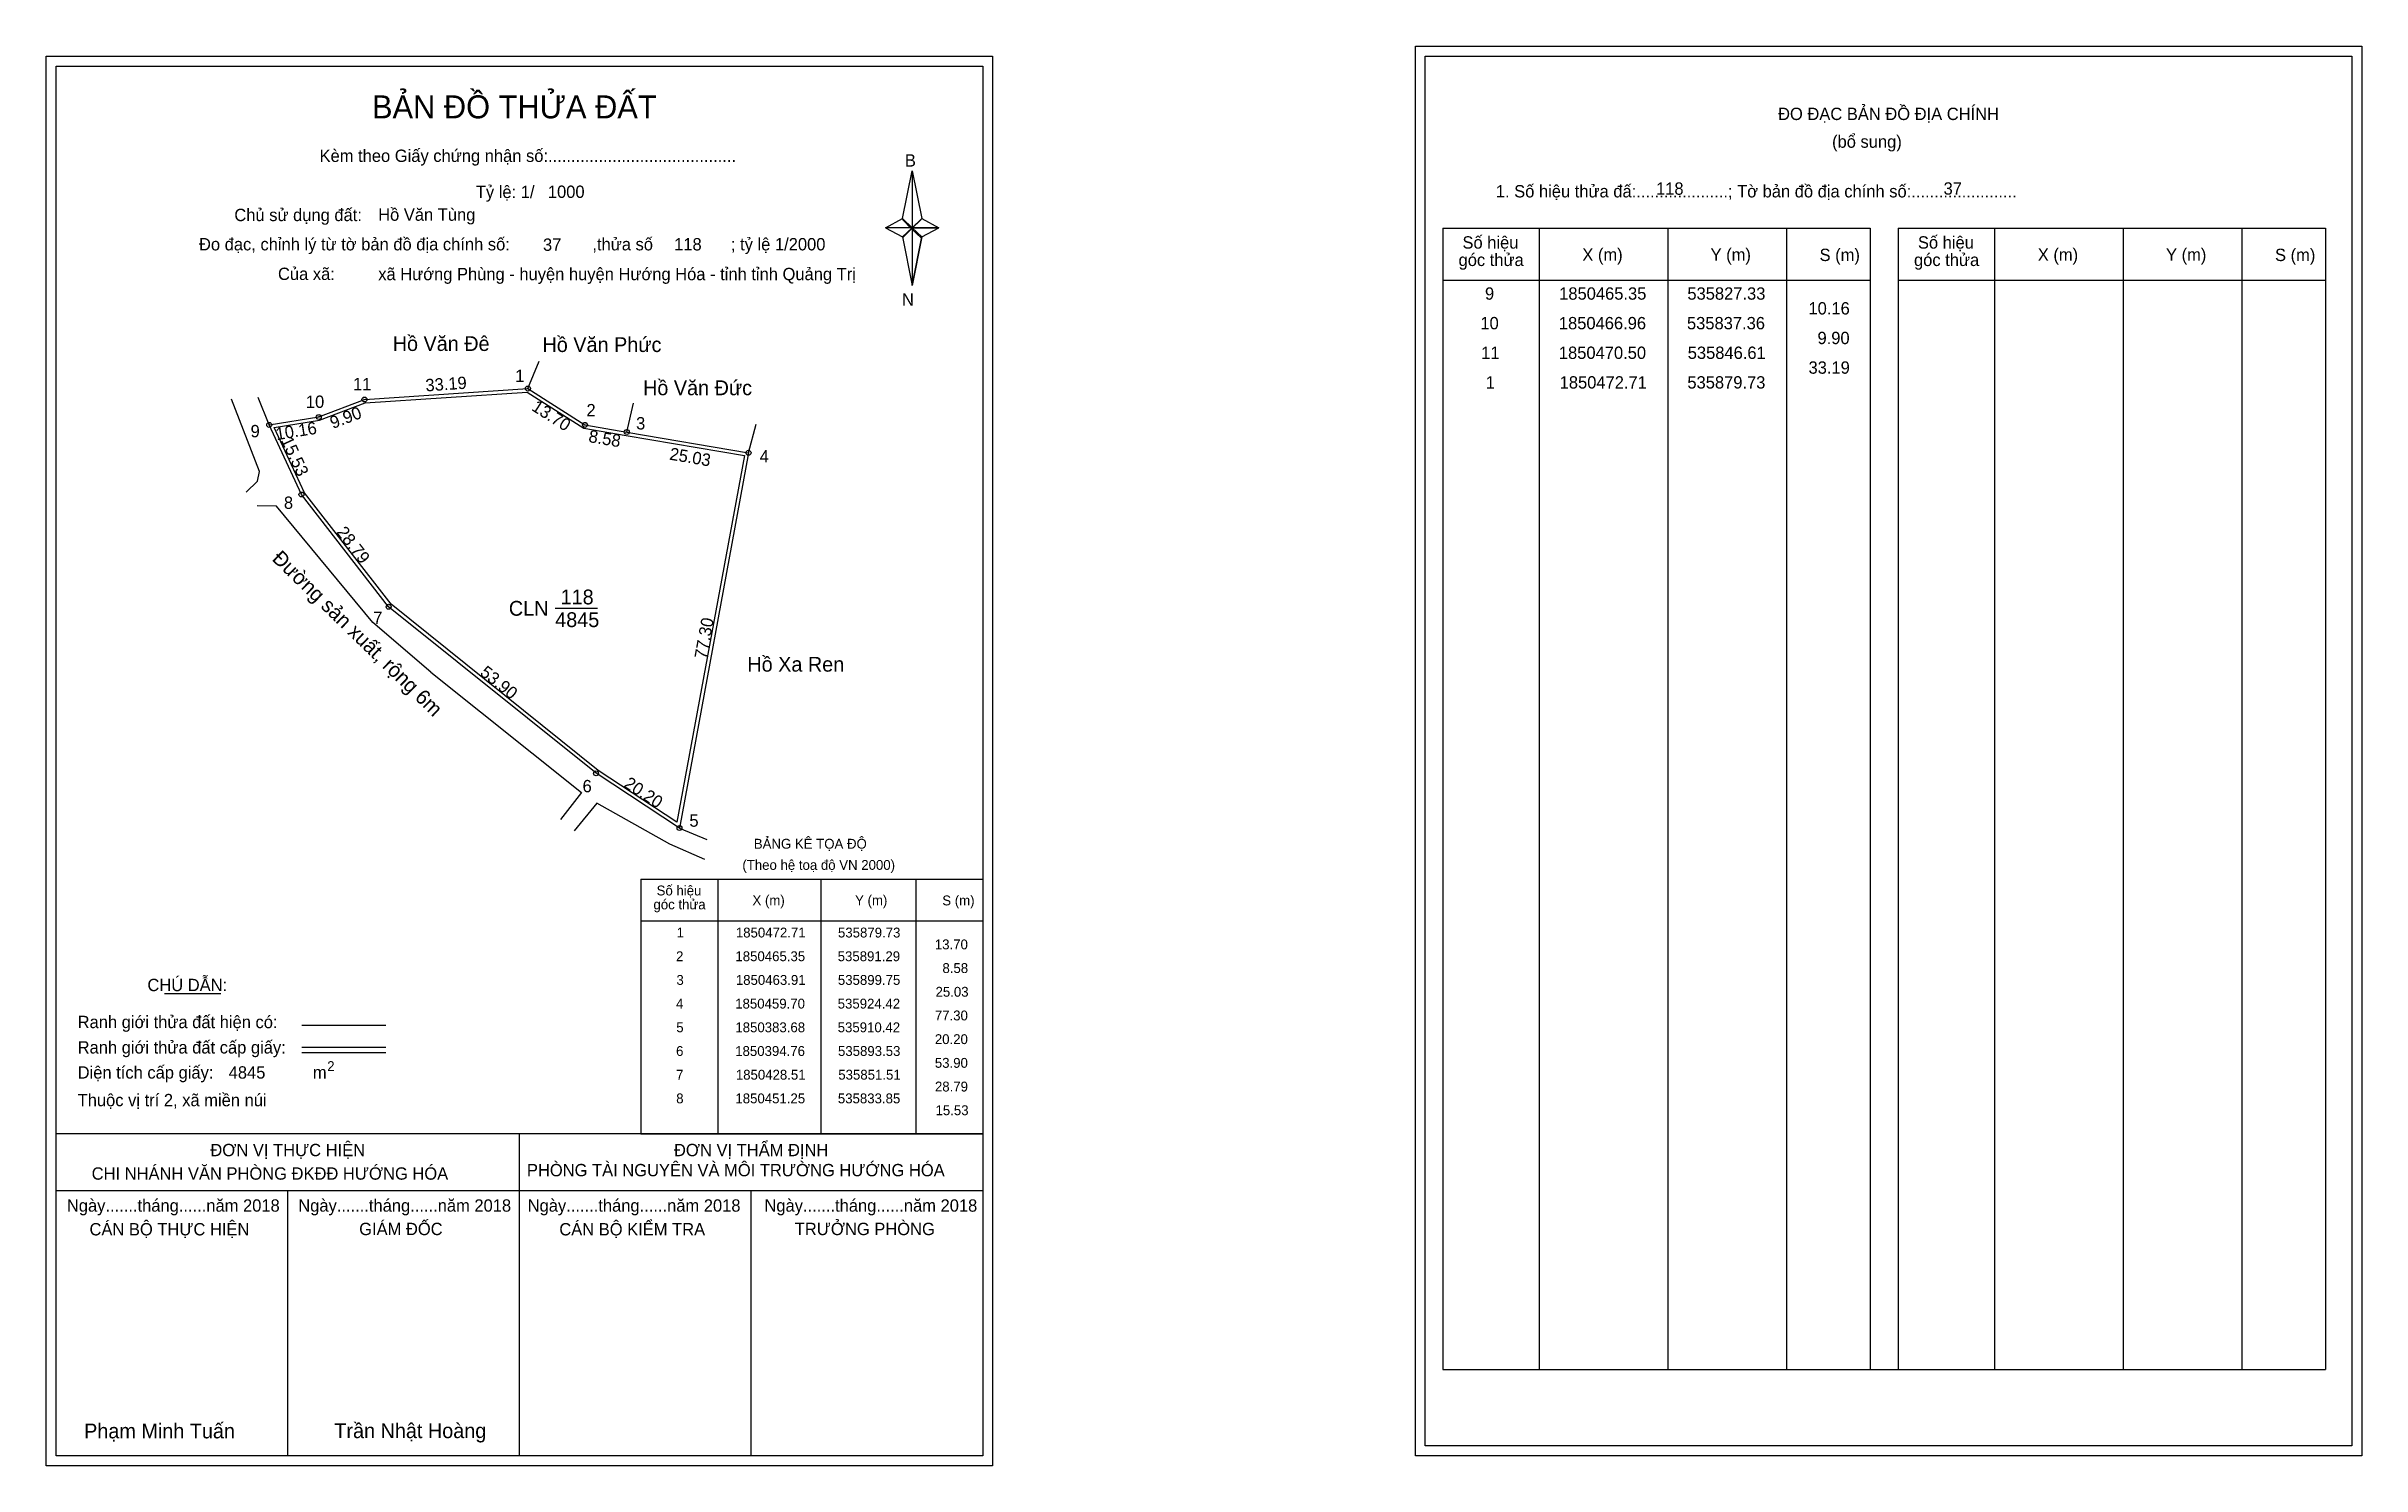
# Model space of a CAD drawing. Extents: x 535782 to 536251, y 1850254 to 1850542.
import ezdxf

# ---------------------------------------------------------------- set-up
doc = ezdxf.new("R2010")
doc.units = 0
for name, color, linetype in [('Level 1', 7, 'Continuous'), ('Level 10', 7, 'Continuous'), ('Level 11', 7, 'Continuous'), ('Level 13', 7, 'Continuous'), ('Level 27', 7, 'Continuous'), ('Level 3', 7, 'Continuous'), ('Level 36', 7, 'Continuous'), ('Level 49', 7, 'Continuous'), ('Level 53', 7, 'Continuous'), ('Level 55', 7, 'Continuous'), ('Level 6', 7, 'Continuous'), ('Level 63', 7, 'Continuous'), ('Level 9', 7, 'Continuous')]:
    doc.layers.add(name, color=color, linetype=linetype)

msp = doc.modelspace()

# ---------------------------------------------------------------- linework, layer by layer
at = {"layer": 'Level 1'}
for p, q in [((536061.49, 1850540.06), (536061.49, 1850540.06)), ((535784.17, 1850538.06), (535784.17, 1850538.06)), ((535955.59, 1850507.18), (535957.56, 1850516.82)), ((535957.56, 1850516.82), (535957.56, 1850505.29)), ((535957.56, 1850516.82), (535959.53, 1850507.18)), ((535952.15, 1850505.29), (535955.59, 1850507.18)), ((535955.59, 1850507.18), (535957.56, 1850505.29)), ((535957.41, 1850505.07), (535955.59, 1850506.96)), ((535959.38, 1850506.96), (535957.41, 1850505.07)), ((535957.41, 1850505.07), (535959.38, 1850506.96)), ((535959.53, 1850507.18), (535957.56, 1850505.29)), ((535957.56, 1850505.29), (535955.59, 1850503.45)), ((535957.41, 1850505.07), (535955.59, 1850503.23)), ((535955.59, 1850503.23), (535957.41, 1850505.07)), ((535955.59, 1850503.45), (535957.56, 1850493.59)), ((535959.38, 1850503.23), (535957.41, 1850505.07)), ((535957.56, 1850505.29), (535957.56, 1850493.59)), ((535957.56, 1850505.29), (535962.97, 1850505.29)), ((535957.56, 1850505.29), (535959.53, 1850503.45)), ((535959.53, 1850503.45), (535957.56, 1850493.59)), ((535959.53, 1850503.45), (535962.97, 1850505.29)), ((536065.03, 1850505.2), (536151.63, 1850505.2)), ((536084.62, 1850273.94), (536084.62, 1850505.2)), ((536110.69, 1850273.94), (536110.69, 1850505.2)), ((536134.66, 1850505.2), (536134.66, 1850273.94)), ((536151.63, 1850505.2), (536151.63, 1850273.94)), ((536157.28, 1850505.2), (536243.89, 1850505.2)), ((536176.87, 1850273.94), (536176.87, 1850505.2)), ((536202.95, 1850273.94), (536202.95, 1850505.2)), ((536226.92, 1850505.2), (536226.92, 1850273.94)), ((536243.89, 1850505.2), (536243.89, 1850273.94)), ((536065.03, 1850494.68), (536151.63, 1850494.68)), ((536157.28, 1850494.68), (536243.89, 1850494.68)), ((535902.59, 1850373.33), (535971.87, 1850373.33)), ((535918.26, 1850321.71), (535918.26, 1850373.33)), ((535939.11, 1850321.71), (535939.11, 1850373.33)), ((535958.29, 1850373.33), (535958.29, 1850321.71)), ((535902.59, 1850364.9), (535971.87, 1850364.9)), ((535806.09, 1850350.12), (535817.49, 1850350.12)), ((535833.95, 1850343.72), (535850.97, 1850343.72)), ((535833.95, 1850339.27), (535850.97, 1850339.27)), ((535833.95, 1850338.18), (535850.97, 1850338.18)), ((535891, 1850321.71), (535784.17, 1850321.71)), ((535878.02, 1850256.48), (535878.02, 1850321.71)), ((535971.87, 1850321.71), (535887.99, 1850321.71)), ((535902.59, 1850321.7), (535971.87, 1850321.7)), ((535971.87, 1850310.16), (535784.17, 1850310.16)), ((535831.09, 1850256.48), (535831.09, 1850310.16)), ((535924.94, 1850256.48), (535924.94, 1850310.16)), ((536065.03, 1850273.94), (536243.89, 1850273.94)), ((536249.19, 1850258.48), (536249.19, 1850258.48)), ((535971.87, 1850256.48), (535971.87, 1850256.48))]:
    msp.add_line(p, q, dxfattribs=at)
for points in [[(535955.59, 1850507.18), (535957.56, 1850516.82), (535957.56, 1850505.29)], [(535957.56, 1850505.29), (535959.53, 1850507.18), (535962.97, 1850505.29)], [(535952.15, 1850505.29), (535955.59, 1850503.45), (535957.56, 1850505.29)], [(535957.56, 1850505.29), (535957.56, 1850493.59), (535959.53, 1850503.45)]]:
    msp.add_lwpolyline(points, close=True, dxfattribs=at)
at = {"layer": 'Level 10'}
for points in [[(535822.66, 1850451.7), (535824.93, 1850453.98), (535825.36, 1850455.9), (535819.7, 1850470.54)], [(535860.06, 1850415.27), (535848.33, 1850425.3), (535828.81, 1850448.92), (535824.91, 1850448.97)], [(535860.06, 1850415.27), (535890.59, 1850390.86), (535886.32, 1850385.41)], [(535915.57, 1850377.31), (535908.45, 1850380.39), (535893.7, 1850388.73), (535889.11, 1850383.1)]]:
    msp.add_lwpolyline(points, dxfattribs=at)
for points in [[(535924.42, 1850459.7), (535910.42, 1850383.68), (535893.53, 1850394.76), (535851.51, 1850428.51), (535833.85, 1850451.25), (535827.33, 1850465.35), (535837.36, 1850466.96), (535846.61, 1850470.5), (535879.73, 1850472.71), (535891.29, 1850465.35), (535899.75, 1850463.91)], [(535923.6, 1850459.13), (535909.92, 1850384.84), (535893.94, 1850395.33), (535852.01, 1850429), (535834.45, 1850451.62), (535828.35, 1850464.81), (535837.54, 1850466.28), (535846.76, 1850469.81), (535879.55, 1850472), (535891.03, 1850464.68), (535899.63, 1850463.22)]]:
    msp.add_lwpolyline(points, close=True, dxfattribs=at)
at = {"layer": 'Level 11'}
for centre in [(535846.61, 1850470.5), (535879.73, 1850472.71), (535827.33, 1850465.35), (535837.36, 1850466.96), (535891.29, 1850465.35), (535899.75, 1850463.91), (535924.42, 1850459.7), (535924.42, 1850459.7), (535833.85, 1850451.25), (535851.51, 1850428.51), (535893.53, 1850394.76), (535910.42, 1850383.68)]:
    msp.add_circle(centre, 0.5, dxfattribs=at)
at = {"layer": 'Level 27'}
for p, q in [((535879.73, 1850472.71), (535881.99, 1850478.27)), ((535827.33, 1850465.35), (535825.11, 1850470.92)), ((535899.75, 1850463.91), (535901.1, 1850469.76)), ((535924.42, 1850459.7), (535925.94, 1850465.5)), ((535910.42, 1850383.68), (535915.94, 1850381.32))]:
    msp.add_line(p, q, dxfattribs=at)
at = {"layer": 'Level 3'}
for p, q in [((536065.03, 1850505.2), (536065.03, 1850273.94)), ((536157.28, 1850505.2), (536157.28, 1850273.94)), ((535902.59, 1850373.33), (535902.59, 1850321.71))]:
    msp.add_line(p, q, dxfattribs=at)
at = {"layer": 'Level 63'}
for points in [[(535782.17, 1850540.06), (535973.87, 1850540.06), (535973.87, 1850254.48), (535782.17, 1850254.48)], [(536059.5, 1850542.06), (536251.2, 1850542.06), (536251.2, 1850256.48), (536059.5, 1850256.48)], [(536061.5, 1850540.06), (536249.2, 1850540.06), (536249.2, 1850258.48), (536061.5, 1850258.48)], [(535784.17, 1850538.06), (535971.87, 1850538.06), (535971.87, 1850256.48), (535784.17, 1850256.48)]]:
    msp.add_lwpolyline(points, close=True, dxfattribs=at)
at = {"layer": 'Level 9'}
msp.add_line((535885.26, 1850428.19), (535893.84, 1850428.19), dxfattribs=at)

# ---------------------------------------------------------------- texts
at = {"layer": 'Level 1'}
for s, height, p in [('BẢN ĐỒ THỬA ĐẤT', 4.6657, (535848.14, 1850527.46)), ('ĐO ĐẠC BẢN ĐỒ ĐỊA CHÍNH', 2.5, (536132.97, 1850527.12)), ('Kèm theo Giấy chứng nhận số:.........................................', 2.5, (535837.52, 1850518.63)), ('(bổ sung)', 2.5, (536143.91, 1850521.5)), ('B', 2.5, (535956.1, 1850517.69)), ('1. Số hiệu thửa đấ:....................; Tờ bản đồ địa chính số:.......................', 2.5, (536075.8, 1850511.44)), ('Chủ sử dụng đất:', 2.5, (535820.26, 1850506.64)), ('Đo đạc, chỉnh lý từ tờ bản đồ địa chính số:                  ,thửa số                 ; tỷ lệ 1/2000', 2.5, (535813.1, 1850500.71)), ('Số hiệu', 2.5, (536069.04, 1850501.07)), ('Số hiệu', 2.5, (536161.3, 1850501.07)), ('Của xã:', 2.5, (535829.1, 1850494.71)), ('góc thửa', 2.5, (536068.25, 1850497.54)), ('X (m)', 2.5, (536093.32, 1850498.6)), ('Y (m)', 2.5, (536119.3, 1850498.6)), ('S (m)', 2.5, (536141.38, 1850498.55)), ('góc thửa', 2.5, (536160.51, 1850497.54)), ('X (m)', 2.5, (536185.58, 1850498.6)), ('Y (m)', 2.5, (536211.56, 1850498.6)), ('S (m)', 2.5, (536233.64, 1850498.55)), ('N', 2.5, (535955.5, 1850489.52)), ('BẢNG KÊ TỌA ĐỘ', 2, (535925.49, 1850379.49)), ('(Theo hệ toạ độ VN 2000)', 2, (535923.17, 1850375.2)), ('Số hiệu', 2, (535905.8, 1850370.02)), ('góc thửa', 2, (535905.16, 1850367.2)), ('X (m)', 2, (535925.22, 1850368.04)), ('Y (m)', 2, (535946, 1850368.04)), ('S (m)', 2, (535963.67, 1850368)), ('CHÚ DẪN:', 2.5, (535802.65, 1850350.63)), ('Ranh giới thửa đất hiện có:', 2.5, (535788.52, 1850343.13)), ('Ranh giới thửa đất cấp giấy:', 2.5, (535788.52, 1850337.99)), ('Diện tích cấp giấy:', 2.5, (535788.52, 1850332.91)), ('m', 2.5, (535836.17, 1850332.93)), ('2', 2, (535839.07, 1850334.44)), ('Thuộc vị trí 2, xã miền núi', 2.5, (535788.52, 1850327.31)), ('ĐƠN VỊ THỰC HIỆN', 2.5, (535815.4, 1850317.19)), ('ĐƠN VỊ THẨM ĐỊNH', 2.5, (535909.31, 1850317.19)), ('CHI NHÁNH VĂN PHÒNG ĐKĐĐ HƯỚNG HÓA', 2.5, (535791.36, 1850312.43)), ('PHÒNG TÀI NGUYÊN VÀ MÔI TRƯỜNG HƯỚNG HÓA', 2.5, (535879.53, 1850313.12)), ('Ngày.......tháng......năm 2018', 2.5, (535786.34, 1850305.95)), ('Ngày.......tháng......năm 2018', 2.5, (535833.21, 1850305.95)), ('Ngày.......tháng......năm 2018', 2.5, (535879.68, 1850305.95)), ('Ngày.......tháng......năm 2018', 2.5, (535927.64, 1850305.95)), ('CÁN BỘ THỰC HIỆN', 2.5, (535790.92, 1850301.14)), ('GIÁM ĐỐC', 2.5, (535845.55, 1850301.2)), ('CÁN BỘ KIỂM TRA', 2.5, (535886.09, 1850301.14)), ('TRƯỞNG PHÒNG', 2.5, (535933.78, 1850301.2)), ('Phạm Minh Tuấn', 3, (535789.83, 1850260.02)), ('Trần Nhật Hoàng', 3, (535840.52, 1850260.07))]:
    msp.add_text(s, height=height, dxfattribs=at).set_placement(p)
at = {"layer": 'Level 11'}
msp.add_text('Tỷ lệ: 1/', height=2.5, dxfattribs=at).set_placement((535869.18, 1850511.32))
at = {"layer": 'Level 13'}
for s, p in [('118', (535886.35, 1850428.99)), ('CLN', (535875.87, 1850426.69)), ('4845', (535885.26, 1850424.39))]:
    msp.add_text(s, height=3, dxfattribs=at).set_placement(p)
at = {"layer": 'Level 36'}
for s, p in [('Hồ Văn Đê', (535852.34, 1850480.33)), ('Hồ Văn Phức', (535882.68, 1850480.12)), ('Hồ Văn Đức', (535903.05, 1850471.37)), ('Hồ Xa Ren', (535924.18, 1850415.36))]:
    msp.add_text(s, height=3, dxfattribs=at).set_placement(p)
msp.add_text('Đường sản xuất, rộng 6m', height=3, rotation=315.7983, dxfattribs=at).set_placement((535827.72, 1850438.05))
at = {"layer": 'Level 49'}
for s, rotation, p in [('33.19', 3.8175, (535859.05, 1850472.13)), ('13.70', 327.516, (535880.29, 1850468.44)), ('10.16', 9.1192, (535828.84, 1850462.25)), ('9.90', 20.942, (535840.21, 1850464.52)), ('15.53', 294.8164, (535829.64, 1850462.27)), ('8.58', 350.3401, (535891.88, 1850461.9)), ('25.03', 350.3156, (535908.28, 1850458.33)), ('28.79', 307.8331, (535840.81, 1850443.59)), ('77.30', 79.5652, (535915.89, 1850417.81)), ('53.90', 321.229, (535869.83, 1850414.82)), ('20.20', 326.7347, (535898.99, 1850392.13))]:
    msp.add_text(s, height=2.5, rotation=rotation, dxfattribs=at).set_placement(p)
at = {"layer": 'Level 53'}
for s, height, p in [('9', 2.5, (536073.6, 1850490.72)), ('1850465.35', 2.5, (536088.63, 1850490.72)), ('535827.33', 2.5, (536114.6, 1850490.72)), ('10.16', 2.5, (536139.13, 1850487.72)), ('10', 2.5, (536072.67, 1850484.72)), ('1850466.96', 2.5, (536088.57, 1850484.72)), ('535837.36', 2.5, (536114.52, 1850484.72)), ('9.90', 2.5, (536140.96, 1850481.72)), ('11', 2.5, (536072.83, 1850478.72)), ('1850470.50', 2.5, (536088.57, 1850478.72)), ('535846.61', 2.5, (536114.67, 1850478.72)), ('1', 2.5, (536073.75, 1850472.72)), ('1850472.71', 2.5, (536088.73, 1850472.72)), ('535879.73', 2.5, (536114.6, 1850472.72)), ('33.19', 2.5, (536139.14, 1850475.72)), ('1', 2, (535909.86, 1850361.5)), ('1850472.71', 2, (535921.85, 1850361.5)), ('535879.73', 2, (535942.54, 1850361.5)), ('2', 2, (535909.74, 1850356.7)), ('1850465.35', 2, (535921.76, 1850356.7)), ('535891.29', 2, (535942.48, 1850356.7)), ('13.70', 2, (535962.16, 1850359.1)), ('3', 2, (535909.81, 1850351.9)), ('1850463.91', 2, (535921.85, 1850351.9)), ('535899.75', 2, (535942.52, 1850351.9)), ('8.58', 2, (535963.7, 1850354.3)), ('4', 2, (535909.73, 1850347.1)), ('1850459.70', 2, (535921.72, 1850347.1)), ('535924.42', 2, (535942.48, 1850347.1)), ('25.03', 2, (535962.3, 1850349.5)), ('5', 2, (535909.78, 1850342.3)), ('1850383.68', 2, (535921.75, 1850342.3)), ('535910.42', 2, (535942.48, 1850342.3)), ('77.30', 2, (535962.16, 1850344.7)), ('6', 2, (535909.74, 1850337.5)), ('1850394.76', 2, (535921.72, 1850337.5)), ('535893.53', 2, (535942.54, 1850337.5)), ('20.20', 2, (535962.16, 1850339.9)), ('7', 2, (535909.75, 1850332.7)), ('1850428.51', 2, (535921.85, 1850332.7)), ('535851.51', 2, (535942.6, 1850332.7)), ('53.90', 2, (535962.16, 1850335.1)), ('8', 2, (535909.77, 1850327.9)), ('1850451.25', 2, (535921.76, 1850327.9)), ('535833.85', 2, (535942.52, 1850327.9)), ('28.79', 2, (535962.18, 1850330.3)), ('15.53', 2, (535962.3, 1850325.5))]:
    msp.add_text(s, height=height, dxfattribs=at).set_placement(p)
at = {"layer": 'Level 55'}
for s, height, p in [('11', 0.4, (535846.35, 1850470.5)), ('110', 0.11, (535846.49, 1850470.39)), ('110', 0.11, (535846.49, 1850470.39)), ('110', 0.11, (535879.61, 1850472.6)), ('102', 0.11, (535879.61, 1850472.6)), ('110', 0.11, (535879.61, 1850472.6)), ('1', 0.4, (535879.62, 1850472.71)), ('9', 0.4, (535827.19, 1850465.35)), ('110', 0.11, (535827.21, 1850465.24)), ('110', 0.11, (535827.21, 1850465.24)), ('0', 0.11, (535827.29, 1850465.24)), ('0', 0.11, (535827.29, 1850465.24)), ('10', 0.4, (535837.08, 1850466.96)), ('110', 0.11, (535837.24, 1850466.85)), ('110', 0.11, (535837.24, 1850466.85)), ('2', 0.4, (535891.15, 1850465.35)), ('102', 0.11, (535891.17, 1850465.24)), ('102', 0.11, (535899.63, 1850463.8)), ('3', 0.4, (535899.63, 1850463.91)), ('111', 0.11, (535899.64, 1850463.8)), ('4', 0.4, (535924.28, 1850459.7)), ('116', 0.11, (535924.3, 1850459.59)), ('111', 0.11, (535924.31, 1850459.59)), ('8', 0.4, (535833.72, 1850451.25)), ('0', 0.11, (535833.81, 1850451.14)), ('0', 0.11, (535833.81, 1850451.14)), ('7', 0.4, (535851.38, 1850428.51)), ('0', 0.11, (535851.47, 1850428.4)), ('0', 0.11, (535851.47, 1850428.4)), ('6', 0.4, (535893.39, 1850394.76)), ('0', 0.11, (535893.49, 1850394.65)), ('0', 0.11, (535893.49, 1850394.65)), ('5', 0.4, (535910.29, 1850383.68))]:
    msp.add_text(s, height=height, dxfattribs=at).set_placement(p)
at = {"layer": 'Level 6'}
for s, p in [('1000', (535883.77, 1850511.34)), ('118', (536108.25, 1850511.98)), ('37', (536166.5, 1850512)), ('Hồ Văn Tùng', (535849.39, 1850506.71)), ('37', (535882.78, 1850500.62)), ('118', (535909.35, 1850500.7)), ('xã Hướng Phùng - huyện huyện Hướng Hóa - tỉnh tỉnh Quảng Trị', (535849.41, 1850494.67)), ('4845', (535819.11, 1850332.91))]:
    msp.add_text(s, height=2.5, dxfattribs=at).set_placement(p)
at = {"layer": 'Level 9'}
for s, p in [('11', (535844.3, 1850472.38)), ('1', (535877.16, 1850474.05)), ('10', (535834.75, 1850468.8)), ('2', (535891.59, 1850467.09)), ('9', (535823.55, 1850462.84)), ('3', (535901.64, 1850464.43)), ('4', (535926.68, 1850457.75)), ('8', (535830.3, 1850448.34)), ('7', (535848.39, 1850425.02)), ('6', (535890.8, 1850390.92)), ('5', (535912.44, 1850383.94))]:
    msp.add_text(s, height=2.5, dxfattribs=at).set_placement(p)

doc.saveas('drawing.dxf')
